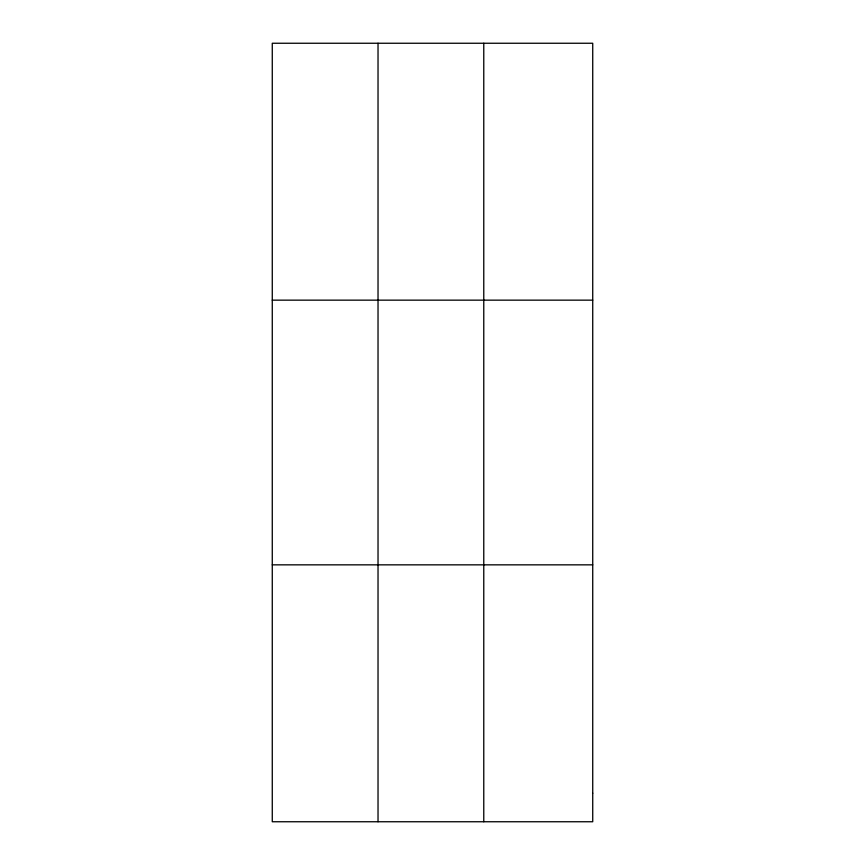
<?xml version="1.0" encoding="UTF-8"?>
<svg xmlns="http://www.w3.org/2000/svg" width="865" height="865" viewBox="0 0 865 865"><rect width="100%" height="100%" fill="white"/><g stroke="black" fill="none" stroke-linecap="round" stroke-linejoin="round"><path stroke-width="1.3" d="M378.027 821.75L378.027 43.25M483.773 821.75L483.773 43.25M272.27 300.155L592.73 300.155M272.27 564.845L592.73 564.845M592.73 793.205L592.73 821.75L272.27 821.75L272.27 43.25L592.73 43.25L592.73 793.205"/></g></svg>
